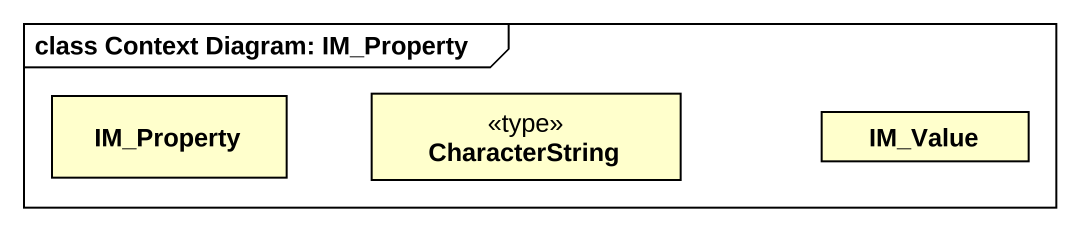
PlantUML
@startuml
mainframe class Context Diagram: IM_Property
hide circle
hide empty members
class IM_Property
class CharacterString <<type>>
class IM_Value
@enduml
